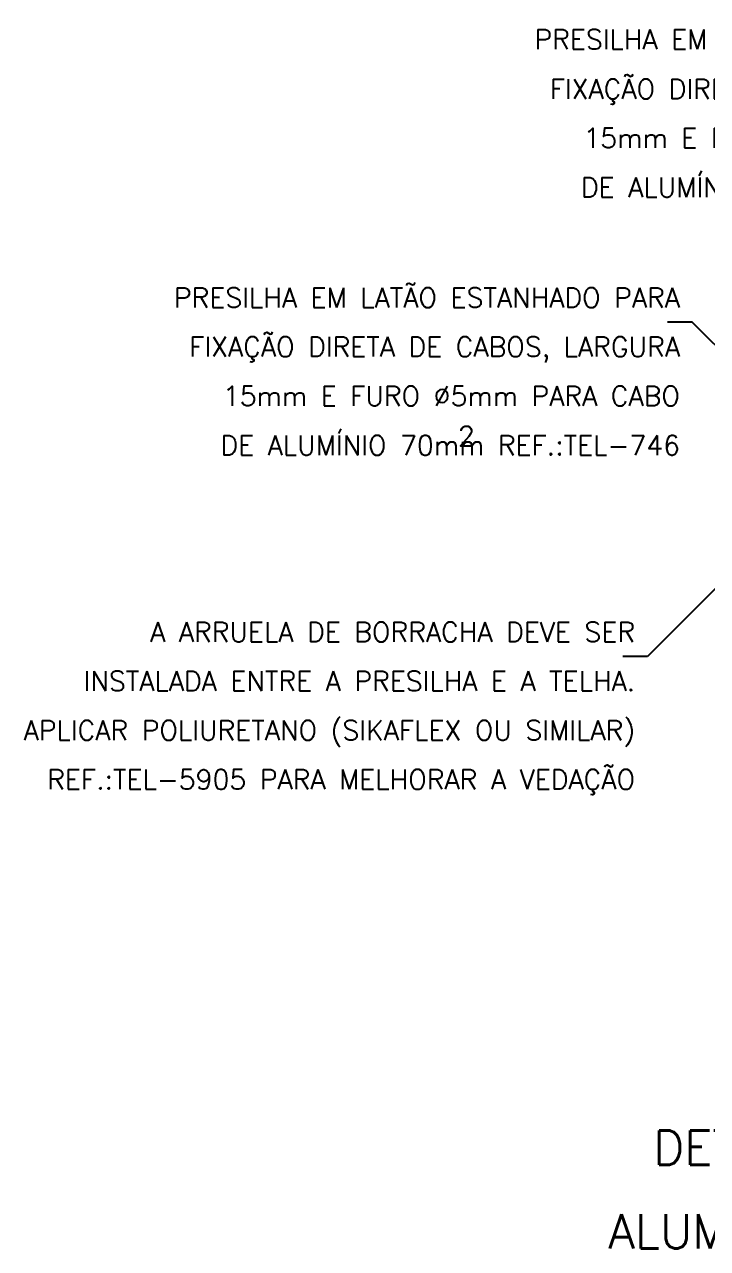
# Model space of a CAD drawing. Header units: millimetres. Extents: x -6289.4 to -6269.9, y -4757.4 to -4742.5.
# Drawn here: x -6289.39 to -6282.45, y -4757.43 to -4744.99 of the extents above; entities that cross this region are included whole.
import ezdxf
from ezdxf.enums import TextEntityAlignment as Align

# ---------------------------------------------------------------- set-up
doc = ezdxf.new("R2010")
doc.units = ezdxf.units.MM
doc.header["$LTSCALE"] = 10
doc.layers.add('Termotécnica', color=7, linetype='Continuous')
doc.styles.add('r140', font='romans.shx')
doc.styles.add('r80', font='romans.shx')

msp = doc.modelspace()

# ---------------------------------------------------------------- linework, layer by layer
at = {"layer": 'Termotécnica', "color": 2}
for p, q in [((-6282.601, -4748.013), (-6282.851, -4748.013)), ((-6281.313, -4749.301), (-6282.601, -4748.013)), ((-6281.521, -4749.876), (-6283.057, -4751.412)), ((-6283.057, -4751.412), (-6283.307, -4751.412))]:
    msp.add_line(p, q, dxfattribs=at)

# ---------------------------------------------------------------- texts
at = {"layer": 'Termotécnica', "color": 2, "style": 'r80'}
for s, p in [('PRESILHA EM LATÃO ESTANHADO PARA', (-6279.062, -4745.238)), ('FIXAÇÃO DIRETA DE CABOS, LARGURA', (-6279.061, -4745.742)), ('15mm E FURO %%c5mm PARA CABO', (-6279.061, -4746.24)), ('DE ALUMÍNIO 70mm REF.:TEL-746', (-6279.061, -4746.742)), ('PRESILHA EM LATÃO ESTANHADO PARA', (-6282.726, -4747.863)), ('FIXAÇÃO DIRETA DE CABOS, LARGURA', (-6282.725, -4748.363)), ('15mm E FURO %%c5mm PARA CABO', (-6282.726, -4748.863)), ('DE ALUMÍNIO 70mm REF.:TEL-746', (-6282.725, -4749.364)), ('A ARRUELA DE BORRACHA DEVE SER', (-6283.182, -4751.262)), ('INSTALADA ENTRE A PRESILHA E A TELHA.', (-6283.181, -4751.762)), ('APLICAR POLIURETANO (SIKAFLEX OU SIMILAR)', (-6283.182, -4752.262)), ('REF.:TEL-5905 PARA MELHORAR A VEDAÇÃO', (-6283.182, -4752.762))]:
    msp.add_text(s, height=0.2, dxfattribs=at).set_placement(p, align=Align.RIGHT)
msp.add_text('2', height=0.2, dxfattribs=at).set_placement((-6284.982, -4749.27))
at = {"layer": 'Termotécnica', "color": 5, "style": 'r140'}
for s, p in [('DETALHE DA FIXAÇÃO DO CABO DE', (-6278.939, -4756.685)), ('ALUMÍNIO EM TELHA DE FIBROCIMENTO', (-6278.939, -4757.536))]:
    msp.add_text(s, height=0.35, dxfattribs=at).set_placement(p, align=Align.BOTTOM_CENTER)

doc.saveas('drawing.dxf')
